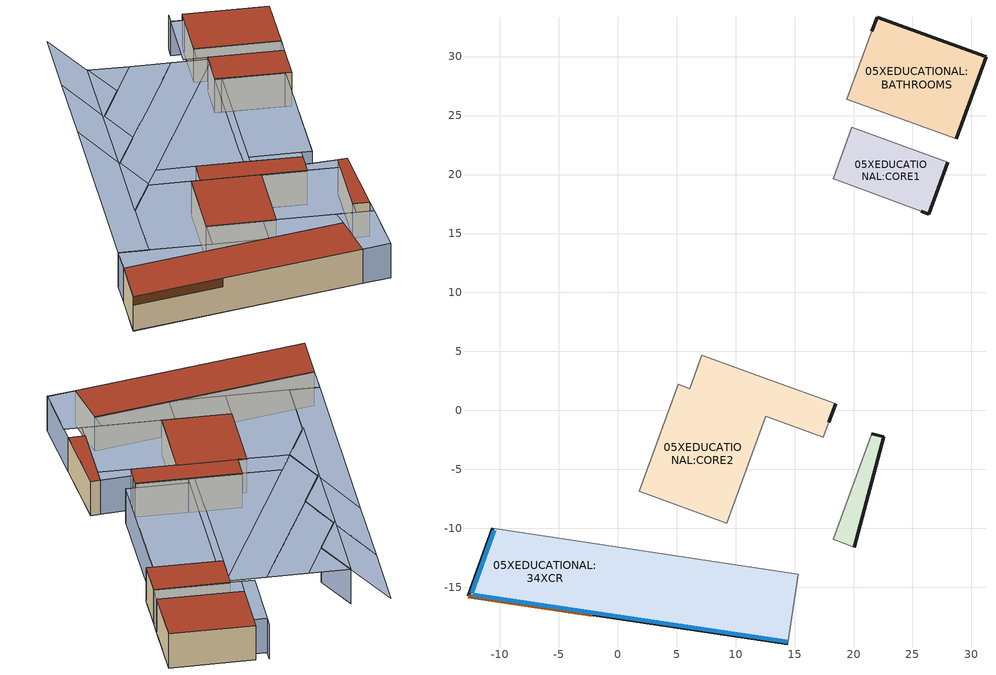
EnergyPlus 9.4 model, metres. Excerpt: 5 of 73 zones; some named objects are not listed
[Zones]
05XEDUCATIONAL:BATHROOMS
 floor to 04XEDUCATIONAL:BATHROOMS1 (0_IntFloor_Reversed_Rev): 28.69,23.01 19.44,26.38 22,33.35 31.23,29.99 z23.72
 wall outside (0_ExtWall 5cm MineralWool - Int Insulation): 28.69,23.01 31.23,29.99 22,33.35 21.56,32.14 z23.72:28.17
 wall adiabatic (0_IntPartition 20cm concrete): 21.56,32.14 19.44,26.38 28.69,23.01 z23.72:28.17
 roof outside (0_FlatRoof 5cm EPS): 19.44,26.38 28.69,23.01 31.23,29.99 22,33.35 z28.17
05XEDUCATIONAL:CORE1
 floor to 04XEDUCATIONAL:CORE1 (0_IntFloor_Reversed_Rev): 26.37,16.65 18.27,19.64 19.86,23.99 27.97,21.04 z23.72
 wall outside (0_ExtWall 5cm MineralWool - Int Insulation): 25.72,16.88 26.37,16.65 27.97,21.04 z23.72:28.17
 wall adiabatic (0_IntPartition 20cm concrete): 27.97,21.04 19.86,23.99 18.27,19.64 18.99,19.37 25.72,16.88 z23.72:28.17
 roof outside (0_FlatRoof 5cm EPS): 18.27,19.64 26.37,16.65 27.97,21.04 19.86,23.99 z28.17
05XEDUCATIONAL:CORE2
 floor to 04XEDUCATIONAL:CORE2 (0_IntFloor_Reversed_Rev): 9.27,-9.56 1.84,-6.85 5.14,2.21 12.57,-0.49 z23.72; 17.45,-2.27 6.13,1.85 7.15,4.67 18.48,0.55 z23.72
 wall outside (0_ExtWall 5cm MineralWool - Int Insulation): 17.92,-0.98 18.48,0.55 z23.72:28.17
 wall adiabatic (0_IntPartition 20cm concrete): 18.48,0.55 12.88,2.59 7.15,4.67 6.13,1.85 5.14,2.21 1.84,-6.85 9.27,-9.56 12.57,-0.49 17.45,-2.27 17.92,-0.98 z23.72:28.17
 roof outside (0_FlatRoof 5cm EPS): 1.84,-6.85 9.27,-9.56 12.57,-0.49 5.14,2.21 z28.17; 6.13,1.85 17.45,-2.27 18.48,0.55 7.15,4.67 z28.17
05XEDUCATIONAL:CORE
 floor to 04XEDUCATIONAL:CORE3 (0_IntFloor_Reversed_Rev): 20.08,-11.58 18.29,-10.93 21.55,-1.96 22.58,-2.24 z23.72
 wall outside (0_ExtWall 5cm MineralWool - Int Insulation): 20.08,-11.58 22.58,-2.24 21.55,-1.96 z23.72:28.17
 wall adiabatic (0_IntPartition 20cm concrete): 21.55,-1.96 18.29,-10.93 20.08,-11.58 z23.72:28.17
 roof outside (0_FlatRoof 5cm EPS): 18.29,-10.93 20.08,-11.58 22.58,-2.24 21.55,-1.96 z28.17
05XEDUCATIONAL:34XCR
 floor to 04XEDUCATIONAL:28XCRIN (0_IntFloor_Reversed_Rev): 14.8,-17.39 0.18,-12.07 0.34,-11.63 6.06,-12.49 15.04,-15.76 z23.72
 floor to 04XEDUCATIONAL:28XCR (0_IntFloor_Reversed_Rev): 14.44,-19.79 -1.75,-17.39 0.18,-12.07 14.8,-17.39 z23.72
 floor to 04XEDUCATIONAL:27XCR (0_IntFloor_Reversed_Rev): -1.75,-17.39 -12.68,-15.76 -10.58,-10 0.34,-11.63 z23.72
 floor adiabatic (0_IntFloor): 15.04,-15.76 6.06,-12.49 15.32,-13.87 z23.72
 wall outside (0_ExtWall 5cm MineralWool - Int Insulation): -10.58,-10 -12.68,-15.76 14.44,-19.79 z23.72:28.17
 wall adiabatic (0_IntPartition 20cm concrete): 14.44,-19.79 15.32,-13.87 -10.58,-10 z23.72:28.17
 window (SHGC = 25 - 1003): -10.43,-10.18 -12.37,-15.49 z24.11:27.01; -12.29,-15.62 14.42,-19.59 z24.11:27
 door (0_Ext Spandrel 5cm MineralWool - Int Insulation): -12.68,-15.76 -2.13,-17.33 z27.06:28.16
 roof outside (0_FlatRoof 5cm EPS): -12.68,-15.76 14.44,-19.79 15.32,-13.87 -10.58,-10 z28.17
shading: 6.89,28.29 7.49,22.75 / 7.49,22.75 3.59,18.85 / 3.59,18.85 4.07,13.35 / 4.07,13.35 0.17,9.45 / 0.17,9.45 0.65,3.96 / 0.65,3.96 -3.25,0.06 / -3.25,0.06 -6.19,-8.03 / 21.55,-1.96 17.92,-0.98 / -6.19,-8.03 -9.44,-6.85 / -9.44,-6.85 -10.58,-10 / 14.44,-19.79 17.75,-20.29 / 17.75,-20.29 20.08,-11.58 / 27.97,21.04 28.69,23.01 / 21.56,32.14 20.1,32.66 / 20.1,32.66 20.55,33.88 / 18.79,1.4 19.93,0.98 / 19.93,0.98 25.72,16.88 z23.72:28.17; 13.19,3.44 19.93,0.98 25.72,16.88 18.99,19.37 z28.17; 0.65,3.96 19.38,22.69 19.72,23.62 15.77,25.06 0.17,9.45 z28.17; 2.91,6.22 12.16,2.85 19.38,22.69 z28.17; -6.19,-8.03 0.52,-10.47 5.14,2.21 0.57,3.88 -3.25,0.06 z28.17; 9.27,-9.56 17.68,-12.62 20.98,-3.55 12.57,-0.49 z28.17; -6.19,-8.03 -9.44,-6.85 -0.55,17.58 0.17,9.45 z28.17; 4.07,13.35 15.77,25.06 11.39,26.65 3.59,18.85 z28.17; 0.17,9.45 -0.55,17.58 2.87,26.98 4.07,13.35 z28.17; 3.59,18.85 2.87,26.98 6.08,35.79 7.49,22.75 z28.17; 14.44,-19.79 17.75,-20.29 19.61,-13.32 15.62,-11.87 z28.17; -10.58,-10 6.06,-12.49 -9.44,-6.85 z28.17; 0.52,-10.47 6.06,-12.49 6.55,-12.56 7.83,-9.04 1.84,-6.85 z28.17; 6.55,-12.56 15.32,-13.87 15.62,-11.87 7.83,-9.04 z28.17; 18.71,24.41 27.97,21.04 28.69,23.01 19.44,26.38 z28.17; 0.57,3.88 6.13,1.85 7.15,4.67 2.91,6.22 z28.17; 12.16,2.85 12.88,2.59 18.99,19.37 18.27,19.64 z28.17; -3.46,-0.15 0.65,3.96 0.17,9.45 -0.04,9.25 z23.72; -3.46,-0.15 0.65,3.96 0.17,9.45 -0.04,9.25 z28.27; -0.04,9.25 4.07,13.35 3.59,18.85 3.38,18.64 z23.72; -0.04,9.25 4.07,13.35 3.59,18.85 3.38,18.64 z28.27; 17.29,24.93 18.71,24.41 21.56,32.14 20.1,32.66 z28.17; 3.38,18.64 7.49,22.75 6.89,28.29 z23.72; 3.38,18.64 7.49,22.75 6.89,28.29 z28.27; 7.49,22.75 11.39,26.65 6.89,28.29 z28.17; -3.25,0.06 0.17,9.45 0.65,3.96 z28.17; 17.45,-2.27 20.98,-3.55 21.55,-1.96 17.92,-0.98 z28.17; 12.88,2.59 18.48,0.55 18.79,1.4 13.19,3.44 z28.17
[Site:Location]
1 (01-01:31-12)  (01-01:31-12): Latitude=31.23; Longitude=34.78; Time Zone=2; Elevation {m}=280
[Site:GroundTemperature:BuildingSurface]
18, 18, 18, 18, 18, 18, 18, 18, 18, 18, 18, 18
[Site:GroundTemperature:Deep]
18, 18, 18, 18, 18, 18, 18, 18, 18, 18, 18, 18
[Site:GroundTemperature:Shallow]
18, 18, 18, 18, 18, 18, 18, 18, 18, 18, 18, 18
[Site:GroundTemperature:FCfactorMethod]
January FCfactorMethod ground temperature {C}=18.44; Februry FCfactorMethod ground temperature {C}=15.24; March FCfactorMethod ground temperature {C}=13.28; April FCfactorMethod ground temperature {C}=12.69; May FCfactorMethod ground temperature {C}=13.86; June FCfactorMethod ground temperature {C}=16.52; July FCfactorMethod ground temperature {C}=19.81; August FCfactorMethod ground temperature {C}=23.04; September FCfactorMethod ground temperature {C}=25.2; October FCfactorMethod ground temperature {C}=25.71; November FCfactorMethod ground temperature {C}=24.46; December FCfactorMethod ground temperature {C}=21.85
[Site:GroundReflectance]
0.2, 0.2, 0.2, 0.2, 0.2, 0.2, 0.2, 0.2, 0.2, 0.2, 0.2, 0.2
[Site:GroundReflectance:SnowModifier]
2, 2
[SizingPeriod:DesignDay] Day of Month=15; Day Type -- used for schedules=SummerDesignDay; Humidity Condition Type=WetBulb; Barometric Pressure {N/M**2}=98006.2; Wind Speed {m/s}=0; Wind Direction {Degrees N=0, S=180}=0; Rain Indicator=No; Snow on ground indicator=No; Daylight Savings Time Indicator=No; Solar Model Indicator=ASHRAEClearSky; Clearness {0.0 to 1.2}=0.98
Name | Month | Maximum Dry-Bulb Temperature {C} | Daily Dry-Bulb Temperature Range {C} | Wetbulb at Maximum Dry-Bulb{C}
Summer Design Day in 1 (01-01:31-12) Jun | 6 | 37.5 | 14.2 | 18.7
Summer Design Day in 1 (01-01:31-12) Jul | 7 | 36.5 | 12.9 | 20.9
Summer Design Day in 1 (01-01:31-12) Aug | 8 | 35.1 | 11.5 | 22.5
Summer Design Day in 1 (01-01:31-12) Sep | 9 | 36.2 | 12 | 20.1
[Building]
Education: North Axis=0; Terrain=Suburbs; Loads Convergence Tolerance=.04; Temperature Convergence Tolerance=.4; Solar Distribution=FullExterior; Maximum number of warmup days=25; Minimum number of warmup days=6
[Construction]
0_ExtWall 5cm MineralWool - Int Insulation: _1045_Cemented Plaster_2.2_.02, _1045_RegularConcrete_1.1.1_.2, _1045 Mineral Wool 12_14.6_.05, _1045 Gypsum Board_3.3_.0125
0_IntPartition 20cm concrete: _1045_IntTiah_Cement Lime Plaster_2.1_.015, _1045_RegularConcrete_1.1.1_.2, _1045_IntTiah_Cement Lime Plaster_2.1_.015
0_IntFloor_Reversed_Rev; 0_IntFloor: _1045 Ceramic porcelain_12.1_.02, _1045_Cemented Plaster_2.2_.02, _1045 Sand and gravel_10.1_.08, _1045_RegularConcrete_1.1.1_.2, _1045_IntTiah_Cement Lime Plaster_2.1_.02
0_Ext Spandrel 5cm MineralWool - Int Insulation: _1045 Regular Glass_6.1_.01, _1045 Mineral Wool 12_14.6_.05, _1045 Gypsum Board_3.3_.0125
0_FlatRoof 5cm EPS: _Bitumen_.005, _1045 Light Concrete Coarse Aggregate NonQuartsSand 1200_1.2.1_.05, _1045 Expanded Polystyrene EPS 30_14.1_.05, _1045_RegularConcrete_1.1.1_.2, _1045_IntTiah_Cement Lime Plaster_2.1_.015
SHGC = 25 - 1003: Simple SHGC = 25 - 1003
SHGC = 25 - 2003: Simple SHGC = 25 - 1003, 20034
[WindowMaterial:Shade]
20034: Solar transmittance=0.05; Solar reflectance=0.1; Visible transmittance=0.05; Visible reflectance=0.1; IR Thermal emissivity=.9; IR Thermal transmittance=0; Thickness {m}=.003; Conductivity {W/m-K}=.1; Shade-to-glass distance=.05; Shade top opening multiplier=1; Shade bottom opening multiplier=1; Shade left-side opening multiplier=0; Shade right-side opening multiplier=0; Air-flow permeability=0
[Material] Thermal Emittance=.9
Name | Roughness | Thickness {m} | Conductivity {w/m-K} | Density {kg/m3} | Specific Heat {J/kg-K} | Solar Absorptance | Visible Absorptance
_1045_Cemented Plaster_2.2_.02 | Rough | .02 | 1 | 1800 | 1000 | .4 | .4
_1045_RegularConcrete_1.1.1_.2 | MediumRough | .2 | 2 | 2400 | 1000 | .4 | .4
_1045 Sand and gravel_10.1_.08 | Rough | .08 | 2 | 1950 | 1045 | .4 | .4
_Bitumen_.005 | Rough | .005 | .17 | 1200 | 1660 | .4 | .4
_1045 Light Concrete Coarse Aggregate NonQuartsSand 1200_1.2.1_.05 | MediumRough | .05 | .62 | 1200 | 1000 | .4 | .4
_1045 Expanded Polystyrene EPS 30_14.1_.05 | Rough | .05 | .034 | 30 | 1450 | .4 | .4
_1045_IntTiah_Cement Lime Plaster_2.1_.015 | Smooth | .015 | .8 | 1600 | 1000 | .4 | .4
_1045 Mineral Wool 12_14.6_.05 | Rough | .05 | .036 | 12 | 1030 | .4 | .4
_1045 Gypsum Board_3.3_.0125 | Smooth | .0125 | .25 | 800 | 1000 | .4 | .4
_1045_IntTiah_Cement Lime Plaster_2.1_.02 | Smooth | .02 | .8 | 1600 | 1000 | .4 | .4
_1045 Ceramic porcelain_12.1_.02 | Smooth | .02 | 1.3 | 2300 | 840 | .4 | .4
_1045 Regular Glass_6.1_.01 | VerySmooth | .01 | 1 | 2500 | 750 | .6 | .6
[WindowMaterial:SimpleGlazingSystem]
Simple SHGC = 25 - 1003: U-value W/m2/K=1.3; Solar Heat Gain Coefficient=.25; Visible Transmittance=.5
[WindowShadingControl]
181003: Zone=05XEDUCATIONAL:34XCR; Shading type=InteriorShade; Name of glazed construction with shading=SHGC = 25 - 2003; Shading control type=OnIfHighGlare; Shading control is scheduled=No; Glare control is active=Yes; Type of slat angle control=FixedSlatAngle; Setpoint 2=0; Multiple Surface Control Type=Group; Fenestration Surface 1=05XEDUCATIONAL:34XCR_Wall_4_0_0_0_0_0_Win; Fenestration Surface 2=05XEDUCATIONAL:34XCR_Wall_5_0_0_1_0_0_Win
[Zone] Relative North (to building)=0; Zone Type=1; Zone multiplier=1; Zone inside convection algorithm=TARP
Name | Zone volume | Floor Area | Part Of Total Floor Area
05XEDUCATIONAL:BATHROOMS | 324.9025 | 73.0118 | No
05XEDUCATIONAL:CORE1 | 178.9768 | 40.2195 | No
05XEDUCATIONAL:CORE2 | 500.1132 | 112.385 | No
05XEDUCATIONAL:CORE | 63.351 | 14.2362 | No
05XEDUCATIONAL:34XCR | 715.5885 | 160.8064 | Yes
[ZoneInfiltration:DesignFlowRate] Infiltration SCHEDULE=On 24/7; Design Volume Flow Rate calculation method=Flow/zone; Constant Term Coefficient=1; Temperature Term Coefficient=0; Velocity Term Coefficient=0; Velocity Squared Term Coefficient=0
Name | Zone | Design Volume Flow Rate (m3/s)
05XEDUCATIONAL:BATHROOMS Infiltration | 05XEDUCATIONAL:BATHROOMS | .090251
05XEDUCATIONAL:CORE1 Infiltration | 05XEDUCATIONAL:CORE1 | .049716
05XEDUCATIONAL:CORE2 Infiltration | 05XEDUCATIONAL:CORE2 | .13892
05XEDUCATIONAL:CORE Infiltration | 05XEDUCATIONAL:CORE | .017598
05XEDUCATIONAL:34XCR Infiltration | 05XEDUCATIONAL:34XCR | .198775
[PEOPLE]
People 05XEDUCATIONAL:34XCR: Zone=05XEDUCATIONAL:34XCR; Number of People SCHEDULE=0_Baseline Office Occupency Schedule; Number of People Calculation Method=People/Area; People per Zone Floor Area=.12; radiant fraction=.3; User Specified Sensible Fraction=AutoCalculate; Activity level SCHEDULE Name (units W/person, real)=Activity Schedule 23606; CO2 generation rate per unit of activity level (units m3/s-W=3.82e-08; Enable ASHRAE 55 comfort warnings=No; MRT Calculation Type=ZoneAveraged; Work Efficiency SCHEDULE Name (0.0-1.0,real)=Work efficiency; Clothing Insulation Calculation Method=ClothingInsulationSchedule; Clothing Insulation SCHEDULE Name (real)=Clothing Schedule 23606; Air Velocity SCHEDULE Name (units m/s, real)=Default Air Velocity for Comfort Calculations
[Lights]
05XEDUCATIONAL:34XCR General lighting: Zone=05XEDUCATIONAL:34XCR; Lighting SCHEDULE=0_Baseline Office Lighting Schedule; Design Level calculation method=Watts/Area; Watts per Zone Area {W/m2}=7.5; Return Air Fraction=0; Radiant fraction=.72; Fraction Visible=.18; Fraction Replaceable=1; LightsEndUseKey=ELECTRIC EQUIPMENT#05XEDUCATIONAL:34XCR#GeneralLights
[OtherEquipment] Fuel Type=Electricity; Zone=05XEDUCATIONAL:34XCR; Design Level calculation method=Watts/Area; Latent fraction=0; Radiant fraction=.2; Fraction Lost=0; Carbon Dioxide Generation Rate=0; End-use category=General
Name | Equipment SCHEDULE | Watts per Zone Area {watts/m2}
05XEDUCATIONAL:34XCR Computing gain | 0_Baseline Office Non Fixed Equipment Schedule | 8
05XEDUCATIONAL:34XCR Equipment gain | 0_Baseline Office Fixed Equipment Schedule | .4
[Daylighting:Controls]
05XEDUCATIONAL:34XCR: Zone=05XEDUCATIONAL:34XCR; Daylighting Method=SplitFlux; Availability Schedule=On; Lighting Control Type=Stepped; Number of Stepped Control Steps=1; Probability Lighting will be Reset When Needed in Manual Stepped Control=1; Glare Calculation Daylighting Reference Point=05XEDUCATIONAL:34XCR Ref Point 1; Glare Calculation Azimuth Angle of View Direction Clockwise from Zone y-Axis=0; Maximum Allowable Discomfort Glare Index=22; DElight Gridding Resolution=1; Daylighting Reference Point 1=05XEDUCATIONAL:34XCR Ref Point 1; Fraction of Zone Controlled by Reference Point 1=.7; Illuminance Setpoint at Reference Point 1 {lux}=500; Daylighting Reference Point 2=05XEDUCATIONAL:34XCR Ref Point 2; Fraction of Zone Controlled by Reference Point 2=.3; Illuminance Setpoint at Reference Point 2 {lux}=500
[ZoneVentilation:DesignFlowRate]
05XEDUCATIONAL:34XCR Nat Vent: Zone=05XEDUCATIONAL:34XCR; Natural Ventilation SCHEDULE=Office_OpenOff_Occ; Design Volume Flow Rate calculation method=Flow/zone; Natural ventilation rate (m3/s)=.397549; Vent type - no fan energy=NATURAL; Pressure rise (Pa)=0; Total efficiency (0-1)=1; Constant Term Coefficient=1; Temperature Term Coefficient=0; Velocity Term Coefficient=0; Velocity Squared Term Coefficient=0; Minimum indoor temperature (degC)=-100; Maximum Indoor Temperature {C}=100; Max temperature difference for operation=0; Minimum outdoor Temperature (degC)=-100; Maximum outdoor Temperature {C}=100; Maximum WindSpeed {m/s}=40
[Sizing:Zone] Zone Cooling Design Supply Air Temperature Input Method=SupplyAirTemperature; Zone Cooling Design Supply Air Temperature (C)=12; Zone Cooling Design Supply Air Temperature Difference=0; Zone Heating Design Supply Air Temperature Input Method=SupplyAirTemperature; Zone Heating Design Supply Air Temperature (C)=35; Zone Heating Design Supply Air Temperature Difference=0; Zone Cooling Design Supply Air Humidity Ratio (kgWater/kgDryAir)=.008; Zone Heating Design Supply Air Humidity Ratio (kgWater/kgDryAir)=.016; Zone Heating Sizing Factor=1.25; Zone Cooling Sizing Factor=1.15; Cooling Design Air Flow Method=DesignDay; Cooling Minimum Air Flow Fraction=0; Heating Design Air Flow Method=DesignDay
Name | Design Specification Zone Air Distribution Object
05XEDUCATIONAL:BATHROOMS | 05XEDUCATIONAL:BATHROOMS
05XEDUCATIONAL:CORE1 | 05XEDUCATIONAL:CORE1
05XEDUCATIONAL:CORE2 | 05XEDUCATIONAL:CORE2
05XEDUCATIONAL:CORE | 05XEDUCATIONAL:CORE
05XEDUCATIONAL:34XCR | 05XEDUCATIONAL:34XCR
[DesignSpecification:ZoneAirDistribution] Zone Air Distribution Effectiveness in Cooling Mode (dimensionless)=1; Zone Air Distribution Effectiveness in Heating Mode (dimensionless)=1
05XEDUCATIONAL:BATHROOMS; 05XEDUCATIONAL:CORE1; 05XEDUCATIONAL:CORE2; 05XEDUCATIONAL:CORE; 05XEDUCATIONAL:34XCR
[ZoneControl:Thermostat]
05XEDUCATIONAL:BATHROOMS Thermostat: 05XEDUCATIONAL:BATHROOMS, Zone Control Type Sched, ThermostatSetpoint:DualSetpoint, Dual Setpoint - Zone 05XEDUCATIONAL:BATHROOMS
05XEDUCATIONAL:CORE1 Thermostat: 05XEDUCATIONAL:CORE1, Zone Control Type Sched, ThermostatSetpoint:DualSetpoint, Dual Setpoint - Zone 05XEDUCATIONAL:CORE1
05XEDUCATIONAL:CORE2 Thermostat: 05XEDUCATIONAL:CORE2, Zone Control Type Sched, ThermostatSetpoint:DualSetpoint, Dual Setpoint - Zone 05XEDUCATIONAL:CORE2
05XEDUCATIONAL:CORE Thermostat: 05XEDUCATIONAL:CORE, Zone Control Type Sched, ThermostatSetpoint:DualSetpoint, Dual Setpoint - Zone 05XEDUCATIONAL:CORE
05XEDUCATIONAL:34XCR Thermostat: 05XEDUCATIONAL:34XCR, Zone Control Type Sched, ThermostatSetpoint:DualSetpoint, Dual Setpoint - Zone 05XEDUCATIONAL:34XCR
[ThermostatSetpoint:DualSetpoint]
Dual Setpoint - Zone 05XEDUCATIONAL:BATHROOMS: 05XEDUCATIONAL:BATHROOMS Heating Setpoint Schedule, 05XEDUCATIONAL:BATHROOMS Cooling SP Sch
Dual Setpoint - Zone 05XEDUCATIONAL:CORE1: 05XEDUCATIONAL:CORE1 Heating Setpoint Schedule, 05XEDUCATIONAL:CORE1 Cooling SP Sch
Dual Setpoint - Zone 05XEDUCATIONAL:CORE2: 05XEDUCATIONAL:CORE2 Heating Setpoint Schedule, 05XEDUCATIONAL:CORE2 Cooling SP Sch
Dual Setpoint - Zone 05XEDUCATIONAL:CORE: 05XEDUCATIONAL:CORE Heating Setpoint Schedule, 05XEDUCATIONAL:CORE Cooling SP Sch
Dual Setpoint - Zone 05XEDUCATIONAL:34XCR: 05XEDUCATIONAL:34XCR Heating Setpoint Schedule, 05XEDUCATIONAL:34XCR Cooling SP Sch
[Zone equipment]
05XEDUCATIONAL:BATHROOMS: 05XEDUCATIONAL:BATHROOMS Ideal Loads Air
05XEDUCATIONAL:CORE1: 05XEDUCATIONAL:CORE1 Ideal Loads Air
05XEDUCATIONAL:CORE2: 05XEDUCATIONAL:CORE2 Ideal Loads Air
05XEDUCATIONAL:CORE: 05XEDUCATIONAL:CORE Ideal Loads Air
05XEDUCATIONAL:34XCR: 05XEDUCATIONAL:34XCR Ideal Loads Air
[Schedule:Compact]
On; On 24/7: Any Number, Through: 12/31, For: AllDays, Until: 24:00, 1
Work efficiency: Any Number, Through: 12/31, For: AllDays, Until: 24:00, 0
Office_OpenOff_Occ: Fraction, Through: 31 Dec, For: Weekdays SummerDesignDay, Until: 07:00, 0, Until: 08:00, 0.25, Until: 09:00, 0.5, Until: 12:00, 1, Until: 14:00, 0.75, Until: 17:00, 1, Until: 18:00, 0.5, Until: 19:00, 0.25, Until: 24:00, 0, For: Weekends, Until: 24:00, 0, For: Holidays, Until: 24:00, 0, For: WinterDesignDay AllOtherDays, Until: 24:00, 0
Default Air Velocity for Comfort Calculations: Any Number, Through: 12/31, For: AllDays, Until: 24:00, 0.137
0_Baseline Office Lighting Schedule: Fraction, Through: 31 Dec, For: AllDays, Until: 08:00, 0.0666, Until: 17:00, 1, Until: 24:00, 0.0666
0_Baseline Office Non Fixed Equipment Schedule: Fraction, Through: 31 Dec, For: Alldays, Until: 08:00, 0, Until: 17:00, 1, Until: 24:00, 0
0_Baseline Office Fixed Equipment Schedule: Fraction, Through: 31 Dec, For: AllDays, Until: 24:00, 1
0_Baseline Office Occupency Schedule: Fraction, Through: 31 Dec, For: AllDays, Until: 08:00, 0, Until: 17:00, 1, Until: 24:00, 0
Activity Schedule 23606: Any Number, Through: 12/31, For: AllDays, Until: 24:00, 126
Clothing Schedule 23606: Any Number, Through: 4/1, For: AllDays, Until: 24:00, 1, Through: 9/30, For: AllDays, Until: 24:00, .5, Through: 12/31, For: AllDays, Until: 24:00, 1
05XEDUCATIONAL:BATHROOMS Heating Setpoint Schedule; 05XEDUCATIONAL:CORE1 Heating Setpoint Schedule; 05XEDUCATIONAL:CORE2 Heating Setpoint Schedule; 05XEDUCATIONAL:CORE Heating Setpoint Schedule: Temperature, Through: 31 March, For: AllDays, Until: 07:00, -50, Until: 18:00, 0, Until: 24:00, -50, Through: 31 Oct, For: AllDays, Until: 24:00, -50, Through: 31 December, For: AllDays, Until: 07:00, -50, Until: 18:00, 0, Until: 24:00, -50
05XEDUCATIONAL:BATHROOMS Cooling SP Sch; 05XEDUCATIONAL:CORE1 Cooling SP Sch; 05XEDUCATIONAL:CORE2 Cooling SP Sch; 05XEDUCATIONAL:CORE Cooling SP Sch: Temperature, Through: 31 March, For: AllDays, Until: 24:00, 100, Through: 31 October, For: AllDays, Until: 07:00, 30, Until: 18:00, 30, Until: 24:00, 30, Through: 31 December, For: AllDays, Until: 24:00, 100
05XEDUCATIONAL:34XCR Heating Setpoint Schedule: Temperature, Through: 31 March, For: AllDays, Until: 07:00, 15, Until: 18:00, 20.5, Until: 24:00, 15, Through: 31 Oct, For: AllDays, Until: 24:00, -50, Through: 31 December, For: AllDays, Until: 07:00, 15, Until: 18:00, 20.5, Until: 24:00, 15
05XEDUCATIONAL:34XCR Cooling SP Sch: Temperature, Through: 31 March, For: AllDays, Until: 24:00, 100, Through: 31 October, For: AllDays, Until: 07:00, 35, Until: 18:00, 23.5, Until: 24:00, 35, Through: 31 December, For: AllDays, Until: 24:00, 100
[Schedule:Day:Hourly]
Summer Control Type Day Sch; Winter Control Type Day Sch: Control Type, 4, 4, 4, 4, 4, 4, 4, 4, 4, 4, 4, 4, 4, 4, 4, 4, 4, 4, 4, 4, 4, 4, 4, 4
[Schedule:Week:Daily]
Summer Control Type Week Sch: Summer Control Type Day Sch, Summer Control Type Day Sch, Summer Control Type Day Sch, Summer Control Type Day Sch, Summer Control Type Day Sch, Summer Control Type Day Sch, Summer Control Type Day Sch, Summer Control Type Day Sch, Summer Control Type Day Sch, Summer Control Type Day Sch, Summer Control Type Day Sch, Summer Control Type Day Sch
Winter Control Type Week Sch: Winter Control Type Day Sch, Winter Control Type Day Sch, Winter Control Type Day Sch, Winter Control Type Day Sch, Winter Control Type Day Sch, Winter Control Type Day Sch, Winter Control Type Day Sch, Winter Control Type Day Sch, Winter Control Type Day Sch, Winter Control Type Day Sch, Winter Control Type Day Sch, Winter Control Type Day Sch
[Schedule:Year]
Zone Control Type Sched: Control Type, Winter Control Type Week Sch, 1, 1, 3, 31, Summer Control Type Week Sch, 4, 1, 9, 30, Winter Control Type Week Sch, 10, 1, 12, 31
